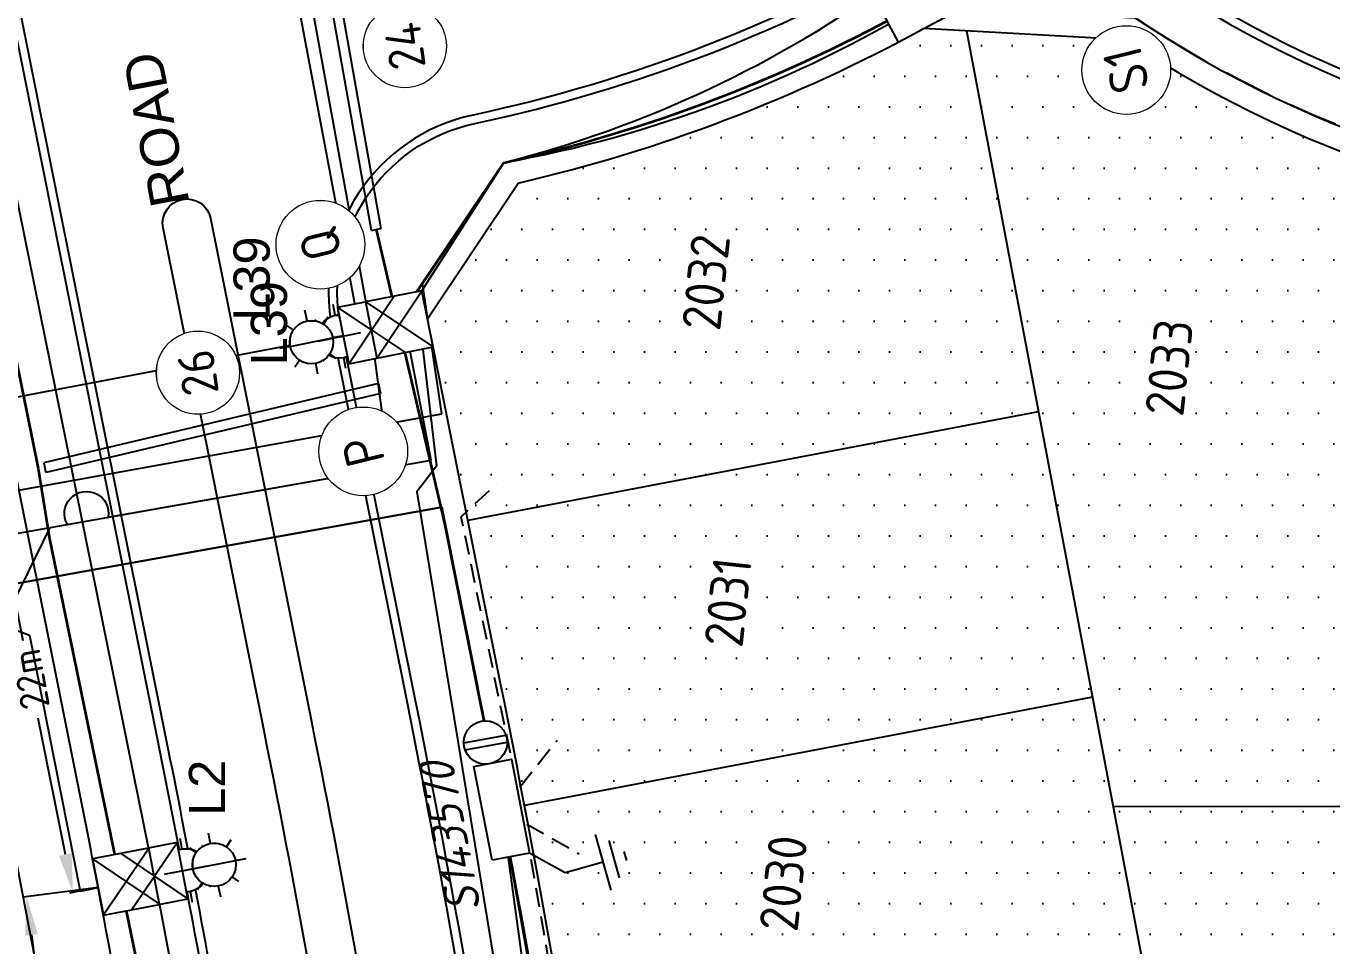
# Model space of a CAD drawing. Extents: x 294483 to 298733, y 6233899 to 6239242.
# Drawn here: x 296287.5 to 296355.2, y 6236513.8 to 6236561.4 of the extents above; entities that cross this region are included whole.
import ezdxf
from ezdxf.enums import TextEntityAlignment as Align

# ---------------------------------------------------------------- set-up
doc = ezdxf.new("R2010")
doc.units = 0
doc.header["$PDSIZE"] = -5
doc.linetypes.add('DASHED', pattern=[0.75, 0.5, -0.25])
doc.linetypes.add('Trench-Service', pattern=[1.5, 1, -0.5])
for name, color, linetype in [('_User Duct ID', 3, 'Continuous'), ('_USER_SITEPLAN', 7, 'Continuous'), ('_User_SLCP', 6, 'Continuous'), ('Duct_SP_NEW', 2, 'Continuous'), ('Equip_LV_NEW', 2, 'Continuous'), ('Equip_SP_SL_NEW', 2, 'Continuous'), ('Mains_HV_NEW_U72', 2, 'Continuous'), ('Mains_LV_NEW_T84', 2, 'Continuous'), ('Mains_SL_NEW_C57', 2, 'Continuous'), ('Notes', 7, 'Continuous'), ('Notes_LV_MISC', 7, 'Continuous'), ('Notes_SP_NEW', 2, 'Continuous'), ('Services_SP_NEW_UG', 2, 'Trench-Service'), ('SupportsOH_SP_TR_HV_LV_SL_EXT', 7, 'Continuous'), ('SupportsUG_SP_LV_NEW', 2, 'Continuous'), ('SupportsUG_SP_LV_SL_NEW', 2, 'Continuous'), ('Trench_SP_NEW', 2, 'Continuous')]:
    doc.layers.add(name, color=color, linetype=linetype)
doc.layers.add('Cadastre Land Parcels_SP_EXT', color=9, linetype='Continuous', lineweight=5)
doc.styles.add('iecARIAL', font='arial.ttf', dxfattribs={"height": 2})
doc.styles.add('ieISOCP', font='isocp.shx')
doc.styles.add('POLE_LABEL', font='arial.ttf')
doc.styles.add('SL_LABEL', font='arial.ttf')
doc.styles.get("Standard").update_dxf_attribs({"font": 'isocp.shx'})
doc.linetypes.add('Cable 5', pattern='A,10,-1,["o",Standard,S=2,R=0,X=-1,Y=-0.7],-1e-05,["o",Standard,S=2,R=0,X=-0.2,Y=-0.7],-1.2', length=12.20001)
doc.linetypes.add('Cable New UG', pattern='A,7,-0.25,["x",Standard,S=2,R=0,X=0.2,Y=-0.8],-2.1', length=9.35)
doc.linetypes.add('IE Trench HV', pattern='A,7,-0.2,["/",Standard,S=3,R=0,X=0.6,Y=-1.4],-2.5', length=9.7)
doc.dimstyles.get("Standard").update_dxf_attribs({"dimtxt": 0.18, "dimasz": 0.18, "dimexe": 0.18, "dimexo": 0.0625, "dimgap": 0.09, "dimtad": 0, "dimtih": 1, "dimtoh": 1, "dimdec": 4, "dimzin": 0, "dimdsep": 46, "dimtxsty": 'Standard', "dimcen": 0.09, "dimadec": 0, "dimazin": 0, "dimtfac": 1, "dimtdec": 4, "dimtofl": 0, "dimtmove": 0, "dimatfit": 3, "dimfxl": 1, "dimtolj": 1, "dimtzin": 0, "dimarcsym": 0})

# ---------------------------------------------------------------- blocks, each defined once
blk = doc.blocks.new('PILLAR_NEW')
for tag, height, flags, p in [('ASSET_NUM', 2.5, 8, (2, 4)), ('STREET_CODE', 0.2, 9, (1.5, 2)), ('OWNED_BY', 0.2, 9, (1.5, 1.8)), ('OPERATED_BY', 0.2, 9, (1.5, 1.6))]:
    blk.add_attdef(tag, text='', height=height, dxfattribs=dict(flags=flags)).set_placement(p, align=Align.MIDDLE_LEFT)
blk.add_wipeout([(-2.475, 0.99), (2.475, 0.99), (2.475, -0.99), (-2.475, -0.99)])
at = {"lineweight": -3}
blk.add_lwpolyline([(-2.475, 0.99), (2.475, 0.99), (2.475, -0.99), (-2.475, -0.99)], close=True, dxfattribs=at)
for tag, flags, p in [('MAINTAINED_BY', 9, (1.5, 1.4)), ('STATE', 9, (1.5, 1.2)), ('SUPPORT_TYPE', 9, (1.5, 1)), ('USAGE', 9, (1.5, 0.8)), ('LEGEND', 9, (1.5, 0.6)), ('SUBURB', 9, (1.5, 0.2)), ('STREETNAME', 9, (1.5, 0)), ('PARENT', 9, (1.5, 0.4)), ('Z', 1, (1.5, -0.6)), ('LOCATION', 9, (1.5, -0.2)), ('NOTES', 9, (1.5, -0.4))]:
    blk.add_attdef(tag, text='', height=0.2, dxfattribs=dict(flags=flags)).set_placement(p, align=Align.MIDDLE_LEFT)
blk = doc.blocks.new('COLUMN_NEW')
for tag, height, flags, p in [('ASSET_NUM', 2.5, 8, (2, 2)), ('STREETNAME', 0.2, 9, (1.5, -2)), ('Z', 0.2, 1, (1.5, -2.8)), ('LOCATION', 0.2, 9, (1.5, -2.2)), ('NOTES', 0.2, 9, (1.5, -2.4)), ('LABEL_ALIGNMENT', 0.2, 9, (1.5, -2.6))]:
    blk.add_attdef(tag, text='', height=height, dxfattribs=dict(flags=flags)).set_placement(p, align=Align.MIDDLE_LEFT)
blk.add_wipeout([(-1.485, -1.485), (1.485, -1.485), (1.485, 1.485), (-1.485, 1.485)])
at = {"lineweight": -3}
blk.add_lwpolyline([(-1.485, -1.485), (1.485, -1.485), (1.485, 1.485), (-1.485, 1.485)], close=True, dxfattribs=at)
at = {"style": 'POLE_LABEL', "flags": 9}
blk.add_attdef('STRUCTURE_PLANT_NUMBER', text='', height=0.2, dxfattribs=at).set_placement((1.5, 0.242), align=Align.MIDDLE_LEFT)
at = {"flags": 9}
for tag, p in [('STREET_CODE', (1.5, 0)), ('COLUMN_TYPE', (1.5, -0.2)), ('OWNED_BY', (1.5, -0.4)), ('OPERATED_BY', (1.5, -0.6)), ('STATE', (1.5, -1)), ('MAINTAINED_BY', (1.5, -0.8)), ('USAGE', (1.5, -1.2)), ('LEGEND', (1.5, -1.4)), ('SUBURB', (1.5, -1.8)), ('PARENT', (1.5, -1.6))]:
    blk.add_attdef(tag, text='', height=0.2, dxfattribs=at).set_placement(p, align=Align.MIDDLE_LEFT)
blk = doc.blocks.new('*U15')
blk.add_line((0, 0), (0, 0))
for tag, p, flags in [('Z', (0, 0), 1), ('OPERATED_BY', (0, -9.607), 9)]:
    blk.add_attdef(tag, p, '', height=0.2, dxfattribs=dict(flags=flags))
at = {"style": 'SL_LABEL', "flags": 9}
blk.add_attdef('STREET_CODE', text='', height=0.2, dxfattribs=at).set_placement((0, -0.2), align=Align.MIDDLE_LEFT)
for tag, height, flags, p in [('CONSTRUCTED_VOLTAGE', 0.2, 9, (0, -0.4)), ('CONTROL_TYPE', 0.2, 9, (0, -0.6)), ('LANTERN_PURPOSE', 0.2, 9, (0, -0.8)), ('LANTERN_TYPE', 0.2, 9, (0, -1)), ('NO_PHASES', 0.2, 9, (0, -1.2)), ('OPERATING_VOLTAGE', 0.2, 9, (0, -1.4)), ('ORIENTATION', 0.2, 9, (0, -1.6)), ('OWNED_BY', 0.2, 9, (0, -1.8)), ('LNUMBER', 2.5, 8, (1.2, -2.8)), ('STATE', 0.2, 9, (0, -2)), ('USAGE', 0.2, 9, (0, -2.2)), ('CEXIST', 0.2, 9, (0, -2.4)), ('CNEW', 0.2, 9, (0, -2.6)), ('CNUMBER', 0.2, 9, (0, -2.8)), ('CREMOVE', 0.2, 9, (0, -3)), ('CREPLACE', 0.2, 9, (0, -3.2)), ('LKINGHEIGHT', 0.2, 9, (0, -3.4)), ('LBRACKET', 0.2, 9, (0, -3.6)), ('LBRACKETVOCAB', 0.2, 9, (0, -3.8)), ('LCATEGORY', 0.2, 9, (0, -4)), ('LCHARGE1', 0.2, 9, (0, -4.2)), ('LCHARGE1PERCENT', 0.2, 9, (0, -4.4)), ('LCHARGE2', 0.2, 9, (0, -4.6)), ('LCHARGE2PERCENT', 0.2, 9, (0, -4.8)), ('LCHARGE3', 0.2, 9, (0, -5)), ('LCHARGE3PERCENT', 0.2, 9, (0, -5.2)), ('LEXIST', 0.2, 9, (0, -5.4)), ('LLAMP', 0.2, 9, (0, -5.6)), ('LLAMPVOCAB', 0.2, 9, (0, -5.8)), ('LMAST', 0.2, 9, (0, -6)), ('LMASTVOCAB', 0.2, 9, (0, -6.2)), ('LNEW', 0.2, 9, (0, -6.4)), ('LANTNUMBER', 0.2, 9, (0, -6.6)), ('LOUTREACH', 0.2, 9, (0, -7)), ('LOUTREACHVOCAB', 0.2, 9, (0, -7.2)), ('LRATECODE', 0.2, 9, (0, -7.4)), ('LREMOVE', 0.2, 9, (0, -7.6)), ('LREPLACE', 0.2, 9, (0, -7.8)), ('LTYPE', 0.2, 9, (0, -8)), ('LTYPEVOCAB', 0.2, 9, (0, -8.2)), ('SUBURB', 0.2, 9, (0, -8.6)), ('STREETNAME', 0.2, 9, (0, -8.8)), ('LEGEND', 0.2, 9, (0, -8.4)), ('LOCATION', 0.2, 9, (0, -9)), ('NOTES', 0.2, 9, (0, -9.2)), ('MAINTAINED_BY', 0.2, 9, (0, -9.863))]:
    blk.add_attdef(tag, text='', height=height, dxfattribs=dict(flags=flags)).set_placement(p, align=Align.MIDDLE_LEFT)
at = {"color": 82, "lineweight": 25, "true_color": 0x23df20}
blk.add_wipeout([(0, 5.718), (-0.431, 5.655), (-0.855, 5.45), (-1.18, 5.144), (-1.354, 4.864), (-1.5, 4.218), (-1.332, 3.527), (-1.061, 3.157), (-0.611, 2.848), (0, 2.718), (0.665, 2.874), (1.06, 3.157), (1.353, 3.57), (1.5, 4.218), (1.393, 4.773), (1.06, 5.278), (0.638, 5.575)], dxfattribs=at)
for p, q in [((0, 5.718), (0, 6.468)), ((-1.459, 5.676), (-1.061, 5.278)), ((1.458, 5.676), (1.06, 5.278)), ((-2.25, 4.218), (-1.5, 4.218)), ((1.5, 4.218), (2.25, 4.218)), ((-1.459, 2.759), (-1.061, 3.157)), ((0, 0), (0, 2.721)), ((1.458, 2.759), (1.06, 3.157))]:
    blk.add_line(p, q)
blk.add_circle((0, 4.218), 1.5)
blk = doc.blocks.new('DUCT_INDICATOR')
at = {"color": 7, "lineweight": 9}
blk.add_attdef('CODE', text='', height=1.8, dxfattribs=at).set_placement((-4.396, 4.914), align=Align.MIDDLE_CENTER)
at = {"color": 7, "linetype": 'Continuous'}
blk.add_wipeout([(0, 2.874), (-0.984, 2.701), (-1.603, 2.386), (-2.177, 1.877), (-2.673, 1.056), (-2.874, 0), (-2.738, -0.873), (-2.4, -1.582), (-1.974, -2.089), (-1.133, -2.642), (-0.477, -2.834), (0.747, -2.775), (1.67, -2.339), (2.395, -1.589), (2.694, -1.002), (2.843, -0.422), (2.874, 0), (2.82, 0.556), (2.676, 1.05), (2.485, 1.444), (2.19, 1.862), (1.811, 2.232), (1.321, 2.553), (0.849, 2.746)], dxfattribs=at)
at = {"color": 7, "lineweight": 18}
blk.add_circle((0, 0), 2.874, dxfattribs=at)
at = {"color": 7, "lineweight": 9, "flags": 1}
blk.add_attdef('Z', (0, 0), '', height=0.2, dxfattribs=at)
blk = doc.blocks.new('*U117')
blk.add_line((0, 0), (0, 0))
for tag, p, flags in [('Z', (0, 0), 1), ('OPERATED_BY', (0, -9.607), 9)]:
    blk.add_attdef(tag, p, '', height=0.2, dxfattribs=dict(flags=flags))
at = {"style": 'SL_LABEL', "flags": 9}
blk.add_attdef('STREET_CODE', text='', height=0.2, dxfattribs=at).set_placement((0, -0.2), align=Align.MIDDLE_LEFT)
for tag, height, flags, p in [('CONSTRUCTED_VOLTAGE', 0.2, 9, (0, -0.4)), ('CONTROL_TYPE', 0.2, 9, (0, -0.6)), ('LANTERN_PURPOSE', 0.2, 9, (0, -0.8)), ('LANTERN_TYPE', 0.2, 9, (0, -1)), ('NO_PHASES', 0.2, 9, (0, -1.2)), ('OPERATING_VOLTAGE', 0.2, 9, (0, -1.4)), ('ORIENTATION', 0.2, 9, (0, -1.6)), ('OWNED_BY', 0.2, 9, (0, -1.8)), ('LNUMBER', 2.5, 8, (1.2, -2.8)), ('STATE', 0.2, 9, (0, -2)), ('USAGE', 0.2, 9, (0, -2.2)), ('CEXIST', 0.2, 9, (0, -2.4)), ('CNEW', 0.2, 9, (0, -2.6)), ('CNUMBER', 0.2, 9, (0, -2.8)), ('CREMOVE', 0.2, 9, (0, -3)), ('CREPLACE', 0.2, 9, (0, -3.2)), ('LKINGHEIGHT', 0.2, 9, (0, -3.4)), ('LBRACKET', 0.2, 9, (0, -3.6)), ('LBRACKETVOCAB', 0.2, 9, (0, -3.8)), ('LCATEGORY', 0.2, 9, (0, -4)), ('LCHARGE1', 0.2, 9, (0, -4.2)), ('LCHARGE1PERCENT', 0.2, 9, (0, -4.4)), ('LCHARGE2', 0.2, 9, (0, -4.6)), ('LCHARGE2PERCENT', 0.2, 9, (0, -4.8)), ('LCHARGE3', 0.2, 9, (0, -5)), ('LCHARGE3PERCENT', 0.2, 9, (0, -5.2)), ('LEXIST', 0.2, 9, (0, -5.4)), ('LLAMP', 0.2, 9, (0, -5.6)), ('LLAMPVOCAB', 0.2, 9, (0, -5.8)), ('LMAST', 0.2, 9, (0, -6)), ('LMASTVOCAB', 0.2, 9, (0, -6.2)), ('LNEW', 0.2, 9, (0, -6.4)), ('LANTNUMBER', 0.2, 9, (0, -6.6)), ('LOUTREACH', 0.2, 9, (0, -7)), ('LOUTREACHVOCAB', 0.2, 9, (0, -7.2)), ('LRATECODE', 0.2, 9, (0, -7.4)), ('LREMOVE', 0.2, 9, (0, -7.6)), ('LREPLACE', 0.2, 9, (0, -7.8)), ('LTYPE', 0.2, 9, (0, -8)), ('LTYPEVOCAB', 0.2, 9, (0, -8.2)), ('SUBURB', 0.2, 9, (0, -8.6)), ('STREETNAME', 0.2, 9, (0, -8.8)), ('LEGEND', 0.2, 9, (0, -8.4)), ('LOCATION', 0.2, 9, (0, -9)), ('NOTES', 0.2, 9, (0, -9.2)), ('MAINTAINED_BY', 0.2, 9, (0, -9.863))]:
    blk.add_attdef(tag, text='', height=height, dxfattribs=dict(flags=flags)).set_placement(p, align=Align.MIDDLE_LEFT)
at = {"color": 82, "lineweight": 25, "true_color": 0x23df20}
blk.add_wipeout([(0, 5.718), (-0.431, 5.655), (-0.855, 5.45), (-1.18, 5.144), (-1.354, 4.864), (-1.5, 4.218), (-1.332, 3.527), (-1.061, 3.157), (-0.611, 2.848), (0, 2.718), (0.665, 2.874), (1.06, 3.157), (1.353, 3.57), (1.5, 4.218), (1.393, 4.773), (1.06, 5.278), (0.638, 5.575)], dxfattribs=at)
for p, q in [((0, 5.718), (0, 6.468)), ((-1.459, 5.676), (-1.061, 5.278)), ((1.458, 5.676), (1.06, 5.278)), ((-2.25, 4.218), (-1.5, 4.218)), ((1.5, 4.218), (2.25, 4.218)), ((-1.459, 2.759), (-1.061, 3.157)), ((0, 0), (0, 2.721)), ((1.458, 2.759), (1.06, 3.157))]:
    blk.add_line(p, q)
blk.add_circle((0, 4.218), 1.5)
blk = doc.blocks.new('*U140')
blk.add_line((0, 0), (0, 0))
for tag, p, flags in [('Z', (0, 0), 1), ('OPERATED_BY', (0, -9.607), 9)]:
    blk.add_attdef(tag, p, '', height=0.2, dxfattribs=dict(flags=flags))
at = {"style": 'SL_LABEL', "flags": 9}
blk.add_attdef('STREET_CODE', text='', height=0.2, dxfattribs=at).set_placement((0, -0.2), align=Align.MIDDLE_LEFT)
for tag, height, flags, p in [('CONSTRUCTED_VOLTAGE', 0.2, 9, (0, -0.4)), ('CONTROL_TYPE', 0.2, 9, (0, -0.6)), ('LANTERN_PURPOSE', 0.2, 9, (0, -0.8)), ('LANTERN_TYPE', 0.2, 9, (0, -1)), ('NO_PHASES', 0.2, 9, (0, -1.2)), ('OPERATING_VOLTAGE', 0.2, 9, (0, -1.4)), ('ORIENTATION', 0.2, 9, (0, -1.6)), ('OWNED_BY', 0.2, 9, (0, -1.8)), ('LNUMBER', 2.5, 8, (1.2, -2.8)), ('STATE', 0.2, 9, (0, -2)), ('USAGE', 0.2, 9, (0, -2.2)), ('CEXIST', 0.2, 9, (0, -2.4)), ('CNEW', 0.2, 9, (0, -2.6)), ('CNUMBER', 0.2, 9, (0, -2.8)), ('CREMOVE', 0.2, 9, (0, -3)), ('CREPLACE', 0.2, 9, (0, -3.2)), ('LKINGHEIGHT', 0.2, 9, (0, -3.4)), ('LBRACKET', 0.2, 9, (0, -3.6)), ('LBRACKETVOCAB', 0.2, 9, (0, -3.8)), ('LCATEGORY', 0.2, 9, (0, -4)), ('LCHARGE1', 0.2, 9, (0, -4.2)), ('LCHARGE1PERCENT', 0.2, 9, (0, -4.4)), ('LCHARGE2', 0.2, 9, (0, -4.6)), ('LCHARGE2PERCENT', 0.2, 9, (0, -4.8)), ('LCHARGE3', 0.2, 9, (0, -5)), ('LCHARGE3PERCENT', 0.2, 9, (0, -5.2)), ('LEXIST', 0.2, 9, (0, -5.4)), ('LLAMP', 0.2, 9, (0, -5.6)), ('LLAMPVOCAB', 0.2, 9, (0, -5.8)), ('LMAST', 0.2, 9, (0, -6)), ('LMASTVOCAB', 0.2, 9, (0, -6.2)), ('LNEW', 0.2, 9, (0, -6.4)), ('LANTNUMBER', 0.2, 9, (0, -6.6)), ('LOUTREACH', 0.2, 9, (0, -7)), ('LOUTREACHVOCAB', 0.2, 9, (0, -7.2)), ('LRATECODE', 0.2, 9, (0, -7.4)), ('LREMOVE', 0.2, 9, (0, -7.6)), ('LREPLACE', 0.2, 9, (0, -7.8)), ('LTYPE', 0.2, 9, (0, -8)), ('LTYPEVOCAB', 0.2, 9, (0, -8.2)), ('SUBURB', 0.2, 9, (0, -8.6)), ('STREETNAME', 0.2, 9, (0, -8.8)), ('LEGEND', 0.2, 9, (0, -8.4)), ('LOCATION', 0.2, 9, (0, -9)), ('NOTES', 0.2, 9, (0, -9.2)), ('MAINTAINED_BY', 0.2, 9, (0, -9.863))]:
    blk.add_attdef(tag, text='', height=height, dxfattribs=dict(flags=flags)).set_placement(p, align=Align.MIDDLE_LEFT)
at = {"color": 82, "lineweight": 25, "true_color": 0x23df20}
blk.add_wipeout([(0, 5.718), (-0.431, 5.655), (-0.855, 5.45), (-1.18, 5.144), (-1.354, 4.864), (-1.5, 4.218), (-1.332, 3.527), (-1.061, 3.157), (-0.611, 2.848), (0, 2.718), (0.665, 2.874), (1.06, 3.157), (1.353, 3.57), (1.5, 4.218), (1.393, 4.773), (1.06, 5.278), (0.638, 5.575)], dxfattribs=at)
for p, q in [((0, 5.718), (0, 6.468)), ((-1.459, 5.676), (-1.061, 5.278)), ((1.458, 5.676), (1.06, 5.278)), ((-2.25, 4.218), (-1.5, 4.218)), ((1.5, 4.218), (2.25, 4.218)), ((-1.459, 2.759), (-1.061, 3.157)), ((0, 0), (0, 2.721)), ((1.458, 2.759), (1.06, 3.157))]:
    blk.add_line(p, q)
blk.add_circle((0, 4.218), 1.5)
blk = doc.blocks.new('*U194')
for tag, flags, p in [('ACTUAL_STATUS', 9, (1.5, 0)), ('STATE', 9, (1.5, -1)), ('CONSTRUCTED_VOLTAGE', 9, (1.5, -0.2)), ('NO_PHASES', 9, (1.5, -0.4)), ('OPERATING_VOLTAGE', 9, (1.5, -0.6)), ('ORIENTATION', 9, (1.5, -0.8)), ('SWITCH_TYPE', 9, (1.5, -1.2)), ('USAGE', 9, (1.5, -1.4)), ('NOTES', 9, (1.5, -1.6)), ('OWNED_BY', 9, (1.5, -1.8)), ('TYPE', 9, (1.5, -2.6)), ('Z', 1, (1.5, -2.8)), ('OPERATED_BY', 9, (1.5, -2)), ('MAINTAINED_BY', 9, (1.5, -2.2)), ('NUMBER_OF_PHASES', 9, (1.5, -2.4))]:
    blk.add_attdef(tag, text='', height=0.2, dxfattribs=dict(flags=flags)).set_placement(p, align=Align.MIDDLE_LEFT)
blk.add_wipeout([(10.614, -5.835), (10.761, -5.719), (10.892, -5.585), (11.005, -5.435), (11.099, -5.273), (11.172, -5.1), (11.222, -4.919), (11.25, -4.733), (11.253, -4.546), (11.234, -4.359), (11.191, -4.177), (11.125, -4.001), (11.038, -3.835), (10.931, -3.681), (10.806, -3.541), (10.664, -3.419), (10.507, -3.315), (10.339, -3.231), (10.162, -3.17), (9.979, -3.131), (9.792, -3.115), (9.604, -3.123), (9.419, -3.154), (9.24, -3.209), (9.068, -3.285), (8.908, -3.382), (8.761, -3.499), (8.63, -3.633), (8.516, -3.782), (8.422, -3.945), (8.35, -4.118), (8.299, -4.299), (8.272, -4.484), (8.268, -4.672), (8.288, -4.858), (8.331, -5.041), (8.396, -5.217), (8.483, -5.383), (8.59, -5.537), (8.716, -5.677), (8.858, -5.799), (9.014, -5.903), (9.182, -5.986), (9.359, -6.048), (9.543, -6.087), (9.73, -6.103), (9.917, -6.095), (10.102, -6.063), (10.282, -6.009), (10.453, -5.933)])
for p, q in [((9.776, -3.109), (9.253, -6.02)), ((10.268, -3.197), (9.746, -6.109))]:
    blk.add_line(p, q)
blk.add_circle((9.761, -4.609), 1.5)
blk = doc.blocks.new('Earth')
for p, q in [((0, -2.044), (0, 0)), ((-1.5, -2.044), (1.5, -2.044)), ((-1, -2.644), (1, -2.644)), ((-0.25, -3.244), (0.25, -3.244))]:
    blk.add_line(p, q)
blk = doc.blocks.new('*D245')
at = {"layer": 'Defpoints', "color": 0, "lineweight": 0, "transparency": 16777216}
for p in [(296286.964, 6236538.453), (296291.266, 6236516.809), (296289.958, 6236516.549)]:
    blk.add_point(p, dxfattribs=at)
at = {"layer": 'Notes', "color": 0, "lineweight": -2, "transparency": 16777216}
for p, q in [((296286.903, 6236538.441), (296285.48, 6236538.158)), ((296286.046, 6236536.232), (296287.365, 6236529.596)), ((296289.568, 6236518.51), (296288.163, 6236525.581)), ((296291.205, 6236516.797), (296289.781, 6236516.514))]:
    blk.add_line(p, q, dxfattribs=at)
at = {"layer": 'Notes', "color": 0, "lineweight": 0, "transparency": 16777216}
for points in [[(296286.373, 6236536.297), (296285.719, 6236536.167), (296285.657, 6236538.193)], [(296289.895, 6236518.575), (296289.241, 6236518.445), (296289.958, 6236516.549)]]:
    blk.add_solid(points, dxfattribs=at)
at = {"layer": 'Notes', "color": 0, "transparency": 16777216, "insert": (296287.764, 6236527.588), "char_height": 1.5, "attachment_point": 5, "rotation": 100}
blk.add_mtext('\\A1;22m', dxfattribs=at)
blk = doc.blocks.new('*D246')
at = {"layer": 'Defpoints', "color": 0, "lineweight": 0, "transparency": 16777216}
for p in [(296291.203, 6236516.796), (296297.6, 6236466.616), (296293.957, 6236466.151)]:
    blk.add_point(p, dxfattribs=at)
at = {"layer": 'Notes', "color": 0, "lineweight": -2, "transparency": 16777216}
for p, q in [((296291.141, 6236516.788), (296287.381, 6236516.309)), ((296287.813, 6236514.348), (296290.52, 6236493.106)), ((296293.704, 6236468.135), (296290.996, 6236489.377)), ((296297.538, 6236466.608), (296293.778, 6236466.128))]:
    blk.add_line(p, q, dxfattribs=at)
at = {"layer": 'Notes', "color": 0, "lineweight": 0, "transparency": 16777216}
for points in [[(296288.143, 6236514.39), (296287.482, 6236514.306), (296287.56, 6236516.332)], [(296294.034, 6236468.177), (296293.373, 6236468.093), (296293.957, 6236466.151)]]:
    blk.add_solid(points, dxfattribs=at)
at = {"layer": 'Notes', "color": 0, "transparency": 16777216, "insert": (296290.758, 6236491.242), "char_height": 1.5, "attachment_point": 5, "rotation": 100}
blk.add_mtext('\\A1;51m', dxfattribs=at)

msp = doc.modelspace()

# ---------------------------------------------------------------- hatches: boundary and pattern name
at = {"layer": 'Notes'}
h = msp.add_hatch(dxfattribs=at)
h.set_pattern_fill('DOTS', color=256)
edge = h.paths.add_edge_path()
edge.add_line((296362.74184, 6236520.9797), (296336.26695, 6236561.17665))
edge.add_line((296336.26695, 6236561.17665), (296333.80634, 6236561.17386))
edge.add_arc((296294.25538, 6236634.14455), 83, 283.0794089, 298.4582003, ccw=False)
edge.add_line((296313.03839, 6236553.29779), (296308.479, 6236545.52422))
edge.add_line((296308.479, 6236545.52422), (296313.35758, 6236521.05609))
edge.add_line((296313.35758, 6236521.05609), (296318.0038, 6236493.4279))
edge.add_line((296318.0038, 6236493.4279), (296324.80465, 6236488.1829))
edge.add_line((296324.80465, 6236488.1829), (296349.12727, 6236490.99978))
edge.add_line((296349.12727, 6236490.99978), (296362.69752, 6236490.97974))
edge.add_line((296362.69752, 6236490.97974), (296362.74184, 6236520.9797))
h.paths.add_polyline_path([(296352.89059, 6236503.78903), (296353.17279, 6236506.39942), (296351.93237, 6236506.53352), (296351.65017, 6236503.92313)], flags=16)
h = msp.add_hatch(dxfattribs=at)
h.set_pattern_fill('DOTS', color=256)
h.paths.add_polyline_path([(296358.92949, 6236553.76556, -0.06917003), (296344.55171, 6236560.71922), (296336.26695, 6236561.17665), (296343.85605, 6236521.0076), (296358.88107, 6236520.98541)], flags=17)

# ---------------------------------------------------------------- linework, layer by layer
at = {"layer": 'Cadastre Land Parcels_SP_EXT'}
for p, q in [((296290.06107, 6236522.95091), (296281.775, 6236564.23353)), ((296344.55171, 6236560.71922), (296334.0377, 6236561.29973)), ((296336.26695, 6236561.17665), (296349.52551, 6236490.99919)), ((296308.3304, 6236546.26455), (296313.03839, 6236553.29779)), ((296312.12109, 6236527.37871), (296308.3304, 6236546.26455)), ((296339.97127, 6236541.4468), (296310.42709, 6236535.81849)), ((296342.78772, 6236526.66268), (296313.35758, 6236521.05609)), ((296505.24168, 6236520.76921), (296343.88109, 6236521.00756))]:
    msp.add_line(p, q, dxfattribs=at)
at = {"layer": 'Duct_SP_NEW'}
for p, q in [((296305.42672, 6236550.83773), (296302.19671, 6236569.03063)), ((296305.93871, 6236550.92863), (296302.7087, 6236569.12153)), ((296305.42672, 6236550.83773), (296305.68271, 6236550.88318)), ((296305.93871, 6236550.92863), (296305.68271, 6236550.88318)), ((296305.79052, 6236542.90756), (296288.45367, 6236538.80804)), ((296305.91018, 6236542.40152), (296288.57333, 6236538.302)), ((296305.79052, 6236542.90756), (296305.85035, 6236542.65454)), ((296305.91018, 6236542.40152), (296305.85035, 6236542.65454)), ((296288.45367, 6236538.80804), (296288.5135, 6236538.55502)), ((296288.57333, 6236538.302), (296288.5135, 6236538.55502))]:
    msp.add_line(p, q, dxfattribs=at)
at = {"layer": 'Mains_LV_NEW_T84', "color": 170, "linetype": 'Cable New UG', "ltscale": 0.75}
msp.add_lwpolyline([(296264.19502, 6236539.92771), (296260.58151, 6236539.2939), (296259.74831, 6236544.04424), (296275.75869, 6236547.12014), (296277.16476, 6236540.34744), (296304.84849, 6236545.58544), (296299.67774, 6236572.98814, -0.20066535), (296301.01932, 6236577.00558), (296300.91258, 6236578.17771), (296300.7288, 6236584.6724, -0.01330004), (296297.63159, 6236607.63972)], format="xyb", dxfattribs=at)
for points in [[(296309.07009, 6236541.3426), (296308.08081, 6236548.09731), (296312.28214, 6236554.35155)], [(296267.34324, 6236524.24275), (296263.90824, 6236523.58087), (296264.74145, 6236519.25673), (296282.73474, 6236522.72379), (296280.33694, 6236536.16331), (296309.07009, 6236541.3426)], [(296266.55349, 6236528.17744), (296261.36813, 6236527.14772), (296263.73703, 6236515.21864), (296286.70786, 6236520.00597), (296284.34637, 6236532.06484), (296309.0793, 6236536.49911), (296310.94456, 6236527.14256)]]:
    msp.add_lwpolyline(points, dxfattribs=at)
for centre, radius, start, end in [((296294.90297, 6236631.89195), 79.46414, 282.6329642, 299.1944758), ((296376.76356, 6236609.0308), 56.87171, 236.0017987, 269.904686), ((295673.93122, 6236399.29632), 649.71582, 8.27266986, 11.3482894)]:
    msp.add_arc(centre, radius, start, end, dxfattribs=at)
at = {"layer": 'Mains_SL_NEW_C57', "color": 2, "linetype": 'Cable 5', "ltscale": 0.5, "elevation": 12, "flags": 128}
for points in [[(296305.41887, 6236545.67817), (296299.40439, 6236578.65552), (296299.17392, 6236582.23133), (296296.15002, 6236608.37554), (296294.00716, 6236616.03274), (296292.33231, 6236650.14231), (296292.93357, 6236678.12384), (296297.82593, 6236721.00439), (296304.74848, 6236758.24688), (296315.28854, 6236794.59654), (296335.70762, 6236844.66664), (296353.99377, 6236877.78554)], [(296294.16672, 6236517.43187), (296282.05998, 6236577.10531), (296282.03086, 6236579.25236), (296281.16205, 6236581.42315), (296280.15649, 6236588.97027), (296278.23593, 6236594.40075), (296276.56064, 6236614.22545), (296276.04557, 6236619.32084), (296276.50902, 6236626.05338), (296275.81132, 6236649.82482), (296275.7231, 6236653.47379), (296272.92711, 6236657.19051), (296273.83483, 6236675.1951), (296275.61093, 6236677.4566), (296277.48833, 6236697.57115), (296280.65096, 6236721.94661), (296278.87253, 6236728.31099), (296282.19024, 6236746.64461), (296285.72083, 6236749.29881), (296285.25251, 6236755.41141), (296294.10919, 6236783.41866), (296306.34047, 6236818.52318)]]:
    msp.add_lwpolyline(points, dxfattribs=at)
at = {"layer": 'Mains_SL_NEW_C57', "color": 2, "linetype": 'Cable 5', "ltscale": 0.5, "flags": 128}
for points in [[(296305.43992, 6236545.68417), (296308.03817, 6236547.72051), (296312.28214, 6236554.35155, 0.09493188), (296332.63928, 6236563.91713)], [(296285.71439, 6236529.19931), (296288.77771, 6236535.44876), (296289.67849, 6236535.6083, -1.42894715), (296291.78849, 6236535.98203), (296306.36936, 6236538.56461), (296305.41852, 6236545.67987)]]:
    msp.add_lwpolyline(points, format="xyb", dxfattribs=at)
for points in [[(296305.41677, 6236545.69296), (296308.08293, 6236544.67973), (296308.79021, 6236538.63804), (296307.78841, 6236537.30053), (296315.06571, 6236492.99544), (296315.06779, 6236492.98275)], [(296285.71439, 6236529.19931), (296287.08004, 6236530.12473), (296287.71589, 6236529.87079), (296290.34264, 6236516.60834), (296294.1747, 6236517.38879), (296296.24816, 6236506.37144), (296296.07529, 6236499.74129), (296300.66938, 6236466.98823)]]:
    msp.add_lwpolyline(points, dxfattribs=at)
at = {"layer": 'Notes', "color": 254, "true_color": 0xd1d1d1}
msp.add_line((296294.46121, 6236523.89537), (296286.12702, 6236565.41767), dxfattribs=at)
at = {"layer": 'Notes'}
for p, q in [((296290.06107, 6236522.95091), (296281.775, 6236564.23353)), ((296336.26695, 6236561.17665), (296349.52551, 6236490.99919)), ((296339.97127, 6236541.4468), (296310.42709, 6236535.81849)), ((296505.24168, 6236520.76921), (296343.88109, 6236521.00756))]:
    msp.add_line(p, q, dxfattribs=at)
at = {"layer": 'Notes', "color": 254, "true_color": 0xd1d1d1, "flags": 128}
for points in [[(296300.53619, 6236484.45156, 0.00646149), (296298.13092, 6236500.59309, -0.05965013), (296298.0363, 6236502.86167), (296298.16759, 6236504.55294, 0.06219573), (296298.04654, 6236507.13987, 0.00677357), (296294.90241, 6236523.98393), (296286.56822, 6236565.50623, -0.01309346), (296282.51465, 6236588.85468, -0.01309346)], [(296533.94281, 6236554.67684), (296376.67298, 6236554.90914, -0.15972766), (296344.69001, 6236565.44611, 0.30010258), (296334.2974, 6236565.98633, -0.08060361), (296310.69151, 6236556.8221, 0.41088879), (296303.39115, 6236545.71895), (296307.25603, 6236526.4635, -0.01351797), (296313.19194, 6236492.09972, 0.40616914), (296323.64229, 6236484.07), (296343.00894, 6236486.33593, -0.02949592), (296355.2542, 6236487.04077), (296501.0158, 6236486.82543, -0.01466629), (296507.1157, 6236486.63745)], [(296507.14274, 6236487.08663, 0.01466629), (296501.01646, 6236487.27543), (296355.25486, 6236487.49077, 0.02949592), (296342.95664, 6236486.78288), (296323.59, 6236484.51695, -0.40616914), (296313.63729, 6236492.16431, 0.01351797), (296307.69723, 6236526.55205), (296303.83235, 6236545.8075, -0.41088879), (296310.78507, 6236556.38193, 0.08060361), (296334.52534, 6236565.59833, -0.30010258), (296344.42306, 6236565.08384, 0.15972766), (296376.67231, 6236554.45914), (296533.94214, 6236554.22684)]]:
    msp.add_lwpolyline(points, format="xyb", dxfattribs=at)
at = {"layer": 'Notes', "color": 254, "true_color": 0xd1d1d1}
msp.add_lwpolyline([(296310.74672, 6236444.388, 0.01044355), (296308.31596, 6236470.90496, 0.02144943), (296299.86552, 6236524.91882), (296294.63498, 6236550.97827, -1), (296297.08609, 6236551.47024), (296302.31664, 6236525.4108, -0.02144943), (296310.80021, 6236471.18512, -0.01044355), (296313.24051, 6236444.56417)], format="xyb", dxfattribs=at)
msp.add_lwpolyline([(296310.74672, 6236444.388, 0.01044355), (296308.31596, 6236470.90496, 0.02144943), (296299.86552, 6236524.91882), (296294.63498, 6236550.97827, -1), (296297.08609, 6236551.47024), (296302.31664, 6236525.4108, -0.02144943), (296310.80021, 6236471.18512, -0.01044355), (296313.24051, 6236444.56417)], format="xyb", dxfattribs=at)
at = {"layer": 'Notes'}
for centre, radius, start, end in [((296294.25538, 6236634.14455), 83, 283.0794089, 298.6400208), ((296376.75285, 6236608.9591), 58, 236.2760553, 269.9153667), ((296376.75285, 6236608.9591), 58, 236.2760553, 269.9153667), ((295674.83152, 6236399.46465), 650, 8.31175645, 11.34935989), ((295674.83152, 6236399.46465), 627.5, 9.80312855, 11.34935989)]:
    msp.add_arc(centre, radius, start, end, dxfattribs=at)
at = {"layer": 'Notes', "color": 254, "true_color": 0xd1d1d1}
msp.add_arc((295674.8197, 6236399.52338), 632, 9.79701132, 11.3493751, dxfattribs=at)
at = {"layer": 'Notes_LV_MISC', "flags": 128}
msp.add_lwpolyline([(296315.47308, 6236517.5564), (296313.6195, 6236518.58875)], dxfattribs=at)
at = {"layer": 'Services_SP_NEW_UG', "flags": 128}
for points in [[(296312.17878, 6236520.83153), (296312.68223, 6236523.44921), (296312.69205, 6236523.4511), (296310.0806, 6236536.00718), (296311.91101, 6236537.72125)], [(296312.17878, 6236520.83153), (296315.04742, 6236524.43997)], [(296312.17878, 6236520.83153), (296316.1835, 6236518.54851)], [(296312.17878, 6236520.83153), (296313.6195, 6236518.58875), (296313.62932, 6236518.59065), (296315.80712, 6236506.05544), (296318.36539, 6236504.75213)]]:
    msp.add_lwpolyline(points, dxfattribs=at)
at = {"layer": 'Trench_SP_NEW', "color": 10, "linetype": 'IE Trench HV', "lineweight": 35, "ltscale": 0.35}
msp.add_lwpolyline([(296272.34084, 6236652.17056), (296274.03413, 6236649.7925), (296274.88378, 6236626.45523, 0.04262902), (296276.82555, 6236595.24926, 0.04275717), (296277.3072, 6236593.0304), (296278.6517, 6236588.67187, -0.0384907), (296278.87876, 6236587.66718, 0.01318991), (296282.99594, 6236563.92512), (296288.16202, 6236538.51012), (296288.75182, 6236534.86938)], format="xyb", dxfattribs=at)
at = {"layer": 'Trench_SP_NEW', "color": 10, "linetype": 'IE Trench HV', "lineweight": 35, "ltscale": 0.35, "flags": 128}
msp.add_lwpolyline([(296306.81791, 6236546.25396), (296312.28214, 6236554.35155, 0.07300346), (296333.66362, 6236562.52221), (296341.42567, 6236562.08174), (296344.96278, 6236561.88101)], format="xyb", dxfattribs=at)
at = {"layer": 'Trench_SP_NEW', "color": 160, "linetype": 'DASHED', "ltscale": 5, "flags": 128}
msp.add_lwpolyline([(296552.47524, 6236542.54783), (296546.97471, 6236551.30256), (296536.63796, 6236551.92287), (296406.7971, 6236552.11466), (296376.66895, 6236552.15917, -0.14901783), (296344.96278, 6236561.88101), (296344.96278, 6236561.88101)], format="xyb", dxfattribs=at)
at = {"layer": 'Trench_SP_NEW', "color": 10, "linetype": 'IE Trench HV', "lineweight": 35, "ltscale": 0.35, "flags": 128}
msp.add_lwpolyline([(296317.49978, 6236490.17391), (296314.8181, 6236506.04107), (296312.17828, 6236520.83384), (296309.25031, 6236535.58358), (296305.68271, 6236550.88318)], dxfattribs=at)
at = {"layer": 'Trench_SP_NEW', "color": 10, "linetype": 'IE Trench HV', "lineweight": 35, "ltscale": 0.35}
msp.add_lwpolyline([(296288.75182, 6236534.86938), (296288.75182, 6236534.86938), (296294.84259, 6236505.29278), (296294.69632, 6236499.87925), (296299.19144, 6236466.84077), (296299.19144, 6236466.84077)], dxfattribs=at)

# ---------------------------------------------------------------- block references
at = {"layer": 'Notes_LV_MISC', "rotation": 105.7153698142324}
msp.add_blockref('Earth', (296315.47308, 6236517.5564), dxfattribs=at)

# ---------------------------------------------------------------- texts
at = {"layer": 'Notes', "style": 'iecARIAL'}
msp.add_text('ROAD                             1', height=2, rotation=100.7313836, dxfattribs=at).set_placement((296296.00704, 6236552.28799))
at = {"layer": 'Notes', "linetype": 'Continuous', "lineweight": 25, "style": 'ieISOCP'}
for s, p in [('2032', (296323.48968, 6236545.58882)), ('2033', (296347.48757, 6236541.15188)), ('2031', (296324.64637, 6236529.18055)), ('2030', (296327.49927, 6236514.45427))]:
    msp.add_text(s, height=2, rotation=83.83, dxfattribs=at).set_placement(p)

# ---------------------------------------------------------------- next in the draw order: block references
at = {"layer": 'Equip_SP_SL_NEW', "linetype": 'Continuous'}
ref = msp.add_blockref('*U15', (296306.87444, 6236545.97231), dxfattribs=dict(at, xscale=0.7500000000000001, yscale=0.7500000000000001, zscale=0.7500000000000001, rotation=101.3493761737932))
ref.add_attrib('ASSET_NUM', 'L39', dxfattribs={"layer": 'SupportsOH_SP_TR_HV_LV_SL_EXT', "height": 1.875, "rotation": 90, "style": 'SL_LABEL'}).set_placement((296300.11699, 6236543.85238), align=Align.MIDDLE_LEFT)
ref = msp.add_blockref('*U15', (296292.71654, 6236517.10916, 12), dxfattribs=dict(at, xscale=0.7499999999999998, yscale=0.7499999999999998, zscale=0.7499999999999998, rotation=280.8559172494267))
ref.add_attrib('ASSET_NUM', 'L2', dxfattribs={"layer": 'SupportsOH_SP_TR_HV_LV_SL_EXT', "height": 1.875, "rotation": 90, "style": 'SL_LABEL'}).set_placement((296296.90883, 6236520.51113, 12), align=Align.MIDDLE_LEFT)
at = {"layer": 'Notes_SP_NEW', "color": 7, "lineweight": 15, "ltscale": 0.5}
ref = msp.add_blockref('DUCT_INDICATOR', (296307.15666, 6236560.39013), dxfattribs=dict(at, xscale=0.7500000000000001, yscale=0.7500000000000001, rotation=97.92029193187237))
ref.add_attrib('CODE', '24', dxfattribs={"color": 7, "height": 1.875, "rotation": 97.9202919, "style": 'ieISOCP'}).set_placement((296307.15666, 6236560.39013), align=Align.MIDDLE_CENTER)

# ---------------------------------------------------------------- next in the draw order: linework, layer by layer
at = {"layer": 'Mains_HV_NEW_U72', "color": 10, "linetype": 'Cable New UG', "ltscale": 0.75, "flags": 128}
msp.add_lwpolyline([(296358.79311, 6236149.06662), (296341.66849, 6236155.77087), (296346.16148, 6236167.24731), (296339.23559, 6236169.51063), (296293.83688, 6236184.48007), (296298.44316, 6236200.10055), (296294.77445, 6236213.30752), (296300.70941, 6236231.84645), (296307.16257, 6236260.94002), (296316.46099, 6236312.13031), (296322.17086, 6236356.20125), (296322.8051, 6236370.33406), (296324.25992, 6236384.16263), (296328.09446, 6236393.39294), (296330.35822, 6236416.31382), (296323.54366, 6236430.14926), (296321.09624, 6236455.68155), (296314.22656, 6236505.94109), (296312.22336, 6236520.59677), (296309.0793, 6236536.49911), (296284.34637, 6236532.06484), (296288.69593, 6236509.40902), (296272.02642, 6236506.52409)], dxfattribs=at)

# ---------------------------------------------------------------- next in the draw order: block references
at = {"layer": 'Notes_SP_NEW', "color": 7, "lineweight": 15, "ltscale": 0.5}
ref = msp.add_blockref('DUCT_INDICATOR', (296296.43788, 6236543.47382), dxfattribs=dict(at, xscale=0.7500000000000001, yscale=0.7500000000000001, rotation=97.92029193187237))
ref.add_attrib('CODE', '26', dxfattribs={"color": 7, "height": 1.875, "rotation": 97.9202919, "style": 'ieISOCP'}).set_placement((296296.43788, 6236543.47382), align=Align.MIDDLE_CENTER)

# ---------------------------------------------------------------- next in the draw order: linework, layer by layer
at = {"layer": 'Mains_HV_NEW_U72', "color": 10, "linetype": 'Cable New UG', "ltscale": 0.75, "flags": 128}
msp.add_lwpolyline([(296265.16177, 6236540.72511), (296281.62983, 6236543.7973), (296283.49515, 6236534.5131), (296308.51554, 6236538.94474), (296307.04767, 6236546.55934), (296312.28214, 6236554.35155, 0.09173001), (296334.09471, 6236562.62967), (296341.47608, 6236562.04743)], format="xyb", dxfattribs=at)

# ---------------------------------------------------------------- next in the draw order: block references
at = {"layer": '_User_SLCP', "color": 0, "lineweight": 15}
ref = msp.add_blockref('*U140', (296294.1747, 6236517.38879, 12), dxfattribs=dict(at, xscale=0.7499999999999997, yscale=0.7499999999999997, zscale=0.7499999999999997, rotation=280.8559172494267))
ref.add_attrib('ASSET_NUM', 'L2', dxfattribs={"layer": 'SupportsOH_SP_TR_HV_LV_SL_EXT', "height": 1.875, "rotation": 90, "style": 'SL_LABEL'}).set_placement((296296.90883, 6236520.51113, 12), align=Align.MIDDLE_LEFT)
at = {"layer": 'Equip_LV_NEW', "color": 0, "lineweight": 15, "ltscale": 0.5, "xscale": 0.7500000000000001, "yscale": 0.7500000000000001, "zscale": 0.7500000000000001, "rotation": 110.5635199100996}
msp.add_blockref('*U194', (296310.67496, 6236516.24863), dxfattribs=at)

# ---------------------------------------------------------------- next in the draw order: block references
at = {"layer": '_User Duct ID'}
ref = msp.add_blockref('DUCT_INDICATOR', (296305.00242, 6236539.39954), dxfattribs=dict(at, xscale=0.8, yscale=0.8, zscale=0.8, rotation=103.8615259150568))
ref.add_attrib('CODE', 'P', dxfattribs={"layer": '0', "height": 2, "rotation": 103.8615259}).set_placement((296305.00242, 6236539.39954), align=Align.MIDDLE_CENTER)
at = {"layer": '_User_SLCP', "color": 0, "lineweight": 15}
ref = msp.add_blockref('*U117', (296305.41852, 6236545.67987), dxfattribs=dict(at, xscale=0.7500000000000001, yscale=0.7500000000000001, zscale=0.7500000000000001, rotation=101.3493761737931))
ref.add_attrib('ASSET_NUM', 'L39', dxfattribs={"layer": 'SupportsOH_SP_TR_HV_LV_SL_EXT', "height": 1.875, "rotation": 90, "style": 'SL_LABEL'}).set_placement((296299.21786, 6236546.16097), align=Align.MIDDLE_LEFT)
at = {"layer": '_User_SLCP', "color": 0, "lineweight": 15, "rotation": 280.8559172494267}
msp.add_blockref('COLUMN_NEW', (296294.1747, 6236517.38879, 12), dxfattribs=at)
at = {"layer": 'SupportsUG_SP_LV_NEW'}
ref = msp.add_blockref('PILLAR_NEW', (296312.17878, 6236520.83153), dxfattribs=dict(at, rotation=100.9147067286684))
ref.add_attrib('ASSET_NUM', 'S143570', dxfattribs={"height": 1.8, "rotation": 100.9147067, "oblique": 15}).set_placement((296309.4987, 6236519.37865), align=Align.MIDDLE_CENTER)
at = {"layer": 'SupportsUG_SP_LV_SL_NEW', "rotation": 28.04104066861401}
msp.add_blockref('COLUMN_NEW', (296333.33733, 6236562.60656, 7.5), dxfattribs=at)

# ---------------------------------------------------------------- next in the draw order: linework, layer by layer
at = {"layer": '_User_SLCP', "color": 7, "ltscale": 0.5, "flags": 128}
msp.add_lwpolyline([(296296.17656, 6236517.77292), (296298.38629, 6236518.19669)], dxfattribs=at)
at = {"layer": 'Notes'}
for p, q in [((296344.55171, 6236560.71922), (296334.0377, 6236561.29973)), ((296342.78772, 6236526.66268), (296313.35758, 6236521.05609))]:
    msp.add_line(p, q, dxfattribs=at)
for centre, radius, start, end in [((296294.25538, 6236634.14455), 83, 283.0794089, 298.6400208), ((295674.83152, 6236399.46465), 650, 8.31175645, 11.34935989)]:
    msp.add_arc(centre, radius, start, end, dxfattribs=at)

# ---------------------------------------------------------------- next in the draw order: block references
at = {"layer": '_User_SLCP', "color": 0, "lineweight": 15, "rotation": 101.3493761737931}
msp.add_blockref('COLUMN_NEW', (296305.41852, 6236545.67987), dxfattribs=at)
at = {"layer": 'SupportsUG_SP_LV_SL_NEW', "rotation": 280.8559172494267}
msp.add_blockref('COLUMN_NEW', (296292.71654, 6236517.10916, 12), dxfattribs=at)

# ---------------------------------------------------------------- next in the draw order: linework, layer by layer
at = {"layer": '_USER_SITEPLAN', "color": 7, "ltscale": 0.5, "flags": 128}
for points in [[(296291.53339, 6236515.37579), (296293.89061, 6236518.85196)], [(296290.97376, 6236518.29259), (296294.44998, 6236515.93511)]]:
    msp.add_lwpolyline(points, dxfattribs=at)
at = {"layer": '_USER_SITEPLAN', "color": 7, "ltscale": 0.5, "elevation": -12, "flags": 128}
msp.add_lwpolyline([(296294.71372, 6236517.49798), (296296.92345, 6236517.92174)], dxfattribs=at)
at = {"layer": '_User_SLCP', "color": 7, "ltscale": 0.5, "flags": 128}
msp.add_lwpolyline([(296301.21405, 6236544.83573), (296303.41756, 6236545.27825)], dxfattribs=at)
at = {"layer": '_User_SLCP', "color": 7, "ltscale": 0.5, "elevation": 12, "flags": 128}
for points in [[(296292.99623, 6236515.65073), (296295.35344, 6236519.1269)], [(296292.4366, 6236518.56753), (296295.91281, 6236516.21005)]]:
    msp.add_lwpolyline(points, dxfattribs=at)
at = {"layer": 'Notes'}
msp.add_arc((295674.83152, 6236399.46465), 627.5, 9.80312855, 11.34935989, dxfattribs=at)

# ---------------------------------------------------------------- next in the draw order: block references
at = {"layer": '_User Duct ID'}
ref = msp.add_blockref('DUCT_INDICATOR', (296344.53836, 6236559.15139), dxfattribs=dict(at, xscale=0.8, yscale=0.8, zscale=0.8, rotation=103.8615259150568))
ref.add_attrib('CODE', 'S1', dxfattribs={"layer": '0', "height": 2, "rotation": 103.8615259}).set_placement((296344.53836, 6236559.15139), align=Align.MIDDLE_CENTER)
at = {"layer": 'SupportsUG_SP_LV_SL_NEW', "rotation": 101.3493761737932}
msp.add_blockref('COLUMN_NEW', (296306.87444, 6236545.97231), dxfattribs=at)

# ---------------------------------------------------------------- next in the draw order: dimensions: what is measured, and where the dimension line sits
at = {"layer": 'Notes'}
dim = msp.add_linear_dim(base=(296289.95794, 6236516.5488), p1=(296286.96446, 6236538.45329), p2=(296291.26581, 6236516.80871), angle=281.239754, text='22m', dimstyle='Standard', override={"dimtxt": 1.5, "dimasz": 2, "dimgap": 0.5, "dimtih": 0, "dimtoh": 0}, dxfattribs=at)
dim.commit()
dim.dimension.update_dxf_attribs({"geometry": '*D245', "text_midpoint": (296287.76412, 6236527.58819), "dimtype": 161, "text_rotation": 100})
dim = msp.add_aligned_dim(p1=(296291.20286, 6236516.7962), p2=(296297.59972, 6236466.61566), distance=-3.67267, text='51m', dimstyle='Standard', override={"dimtxt": 1.5, "dimasz": 2, "dimgap": 0.5, "dimtih": 0}, dxfattribs=at)
dim.commit()
dim.dimension.update_dxf_attribs({"geometry": '*D246', "text_midpoint": (296290.7581, 6236491.24151), "text_rotation": 100})

# ---------------------------------------------------------------- next in the draw order: linework, layer by layer
at = {"layer": '_USER_SITEPLAN', "color": 7, "ltscale": 0.5, "flags": 128}
for points in [[(296305.12629, 6236547.13583), (296308.62264, 6236544.80858)], [(296305.71076, 6236544.22391), (296308.03817, 6236547.72051)], [(296302.67413, 6236545.10744), (296304.87764, 6236545.54995)]]:
    msp.add_lwpolyline(points, dxfattribs=at)
at = {"layer": '_User_SLCP', "color": 7, "ltscale": 0.5, "flags": 128}
for points in [[(296304.2548, 6236543.93168), (296306.58225, 6236547.42807)], [(296303.67033, 6236546.8436), (296307.16256, 6236544.53688)]]:
    msp.add_lwpolyline(points, dxfattribs=at)
at = {"layer": 'Notes'}
for p, q in [((296308.3304, 6236546.26455), (296313.03839, 6236553.29779)), ((296312.12109, 6236527.37871), (296308.3304, 6236546.26455))]:
    msp.add_line(p, q, dxfattribs=at)

# ---------------------------------------------------------------- next in the draw order: block references
at = {"layer": '_User Duct ID'}
ref = msp.add_blockref('DUCT_INDICATOR', (296302.78244, 6236550.10694), dxfattribs=dict(at, xscale=0.8, yscale=0.8, zscale=0.8, rotation=103.8615259150568))
ref.add_attrib('CODE', 'Q', dxfattribs={"layer": '0', "height": 2, "rotation": 103.8615259}).set_placement((296302.78244, 6236550.10694), align=Align.MIDDLE_CENTER)

doc.saveas('drawing.dxf')
